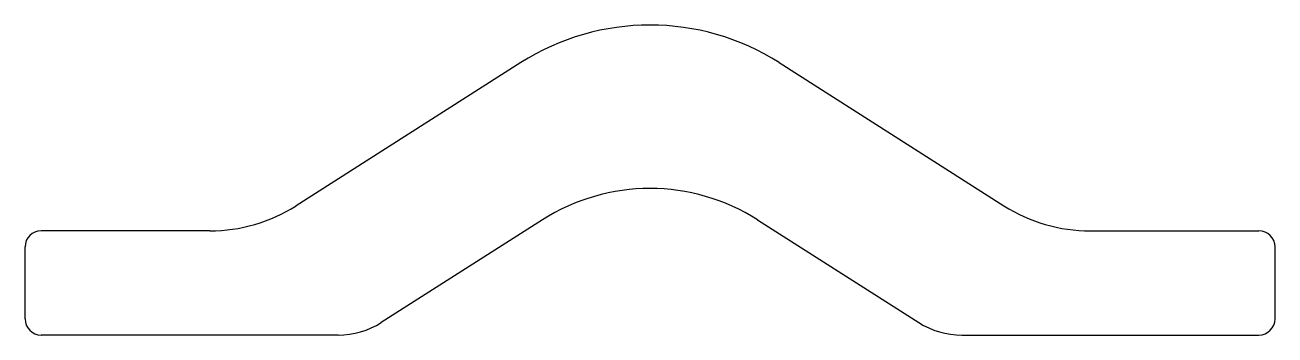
# Model space of a CAD drawing. Extents: x 672 to 828, y 413 to 452.
import ezdxf

# ---------------------------------------------------------------- set-up
doc = ezdxf.new("R2010")
doc.units = 0
doc.layers.get('0').update_dxf_attribs({"linetype": 'CONTINUOUS'})

msp = doc.modelspace()

# ---------------------------------------------------------------- linework, layer by layer
for p, q in [((734.2, 447.08), (706.14, 429.2)), ((766.44, 447.08), (794.49, 429.2)), ((736.89, 427.45), (716.78, 414.64)), ((763.75, 427.45), (783.86, 414.64)), ((695.4, 426.07), (674.32, 426.07)), ((805.24, 426.07), (826.32, 426.07)), ((672.32, 415.07), (672.32, 424.07)), ((828.32, 415.07), (828.32, 424.07)), ((711.41, 413.07), (674.32, 413.07)), ((789.23, 413.07), (826.32, 413.07))]:
    msp.add_line(p, q)
for centre, radius, start, end in [((750.32, 421.77), 30, 57.5, 122.5), ((750.32, 406.36), 25, 57.5, 122.5), ((695.4, 446.07), 20, 270, 302.5), ((805.24, 446.07), 20, 237.5, 270), ((674.32, 424.07), 2, 90, 180), ((826.32, 424.07), 2, 0, 90), ((674.32, 415.07), 2, 180, 270), ((826.32, 415.07), 2, 270, 0), ((711.41, 423.07), 10, 270, 302.5), ((789.23, 423.07), 10, 237.5, 270)]:
    msp.add_arc(centre, radius, start, end)

doc.saveas('drawing.dxf')
